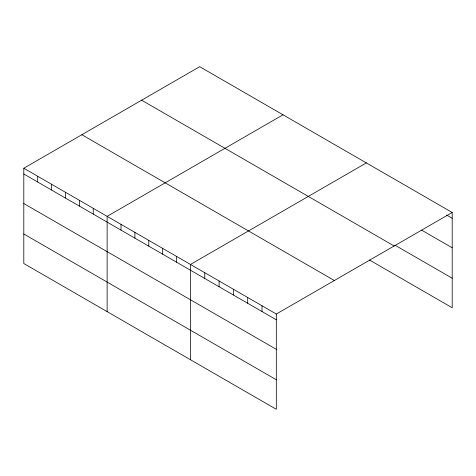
<?xml version="1.0" encoding="UTF-8"?>
<svg xmlns="http://www.w3.org/2000/svg" width="476" height="476" viewBox="0 0 476 476"><rect width="100%" height="100%" fill="white"/><g stroke="black" fill="none" stroke-linecap="round" stroke-linejoin="round"><path stroke-width="0.71" d="M276.318 349.336L276.318 314.023L23.8 168.236L23.8 263.52L276.318 409.306L276.318 349.336L23.8 203.544M369.453 259.991L452.2 307.764L452.2 212.48L199.682 66.694L23.8 168.236M283.012 114.799L107.13 216.348L107.13 311.631M366.341 162.911L190.459 264.46L190.459 359.737M276.318 314.023L452.2 212.48M446.601 215.015L452.2 218.252M421.712 230.188L452.2 247.788M394.961 245.176L452.2 278.222M141.64 100.204L394.158 245.991M81.842 134.726L334.36 280.519M23.8 174.002L276.318 319.795M23.8 233.978L276.318 379.771M262.008 305.765L262.008 311.53M247.698 297.506L247.698 303.272M233.389 289.241L233.389 295.013M219.079 280.983L219.079 286.748M204.769 272.718L204.769 278.49M176.572 256.439L176.572 262.205M162.685 248.418L162.685 254.19M148.798 240.404L148.798 246.169M134.91 232.383L134.91 238.155M121.017 224.363L121.017 230.134M93.242 208.327L93.242 214.099M79.355 200.313L79.355 206.078M65.468 192.292L65.468 198.058M51.575 184.271L51.575 190.043M37.687 176.257L37.687 182.022"/></g></svg>
